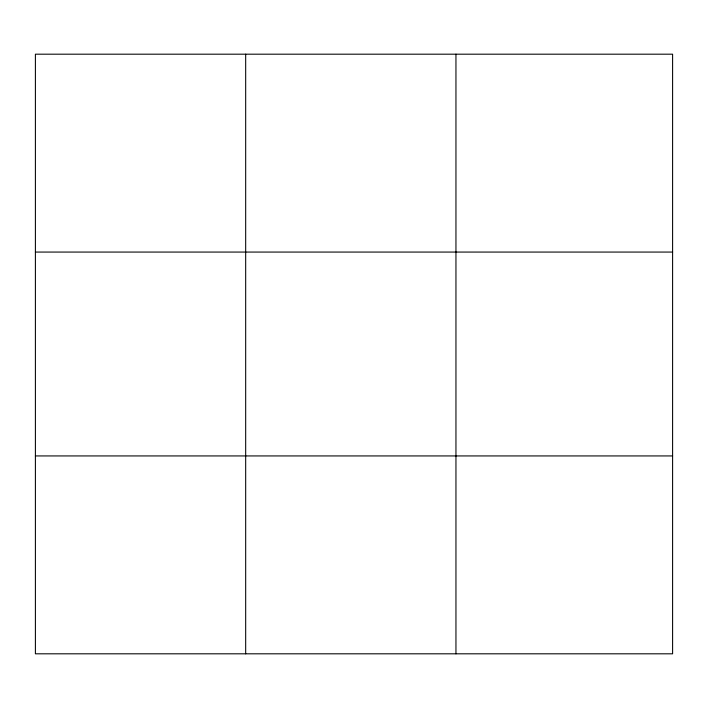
<?xml version="1.0" encoding="UTF-8"?>
<svg xmlns="http://www.w3.org/2000/svg" width="708" height="708" viewBox="0 0 708 708"><rect width="100%" height="100%" fill="white"/><g stroke="black" fill="none" stroke-linecap="round" stroke-linejoin="round"><path stroke-width="1.06" d="M245.676 653.811L245.676 54.189M455.952 653.811L455.952 54.189M672.6 252.066L672.6 54.189L35.4 54.189L35.4 653.811L672.6 653.811L672.6 252.066L35.4 252.066M35.4 455.934L672.6 455.934"/></g></svg>
